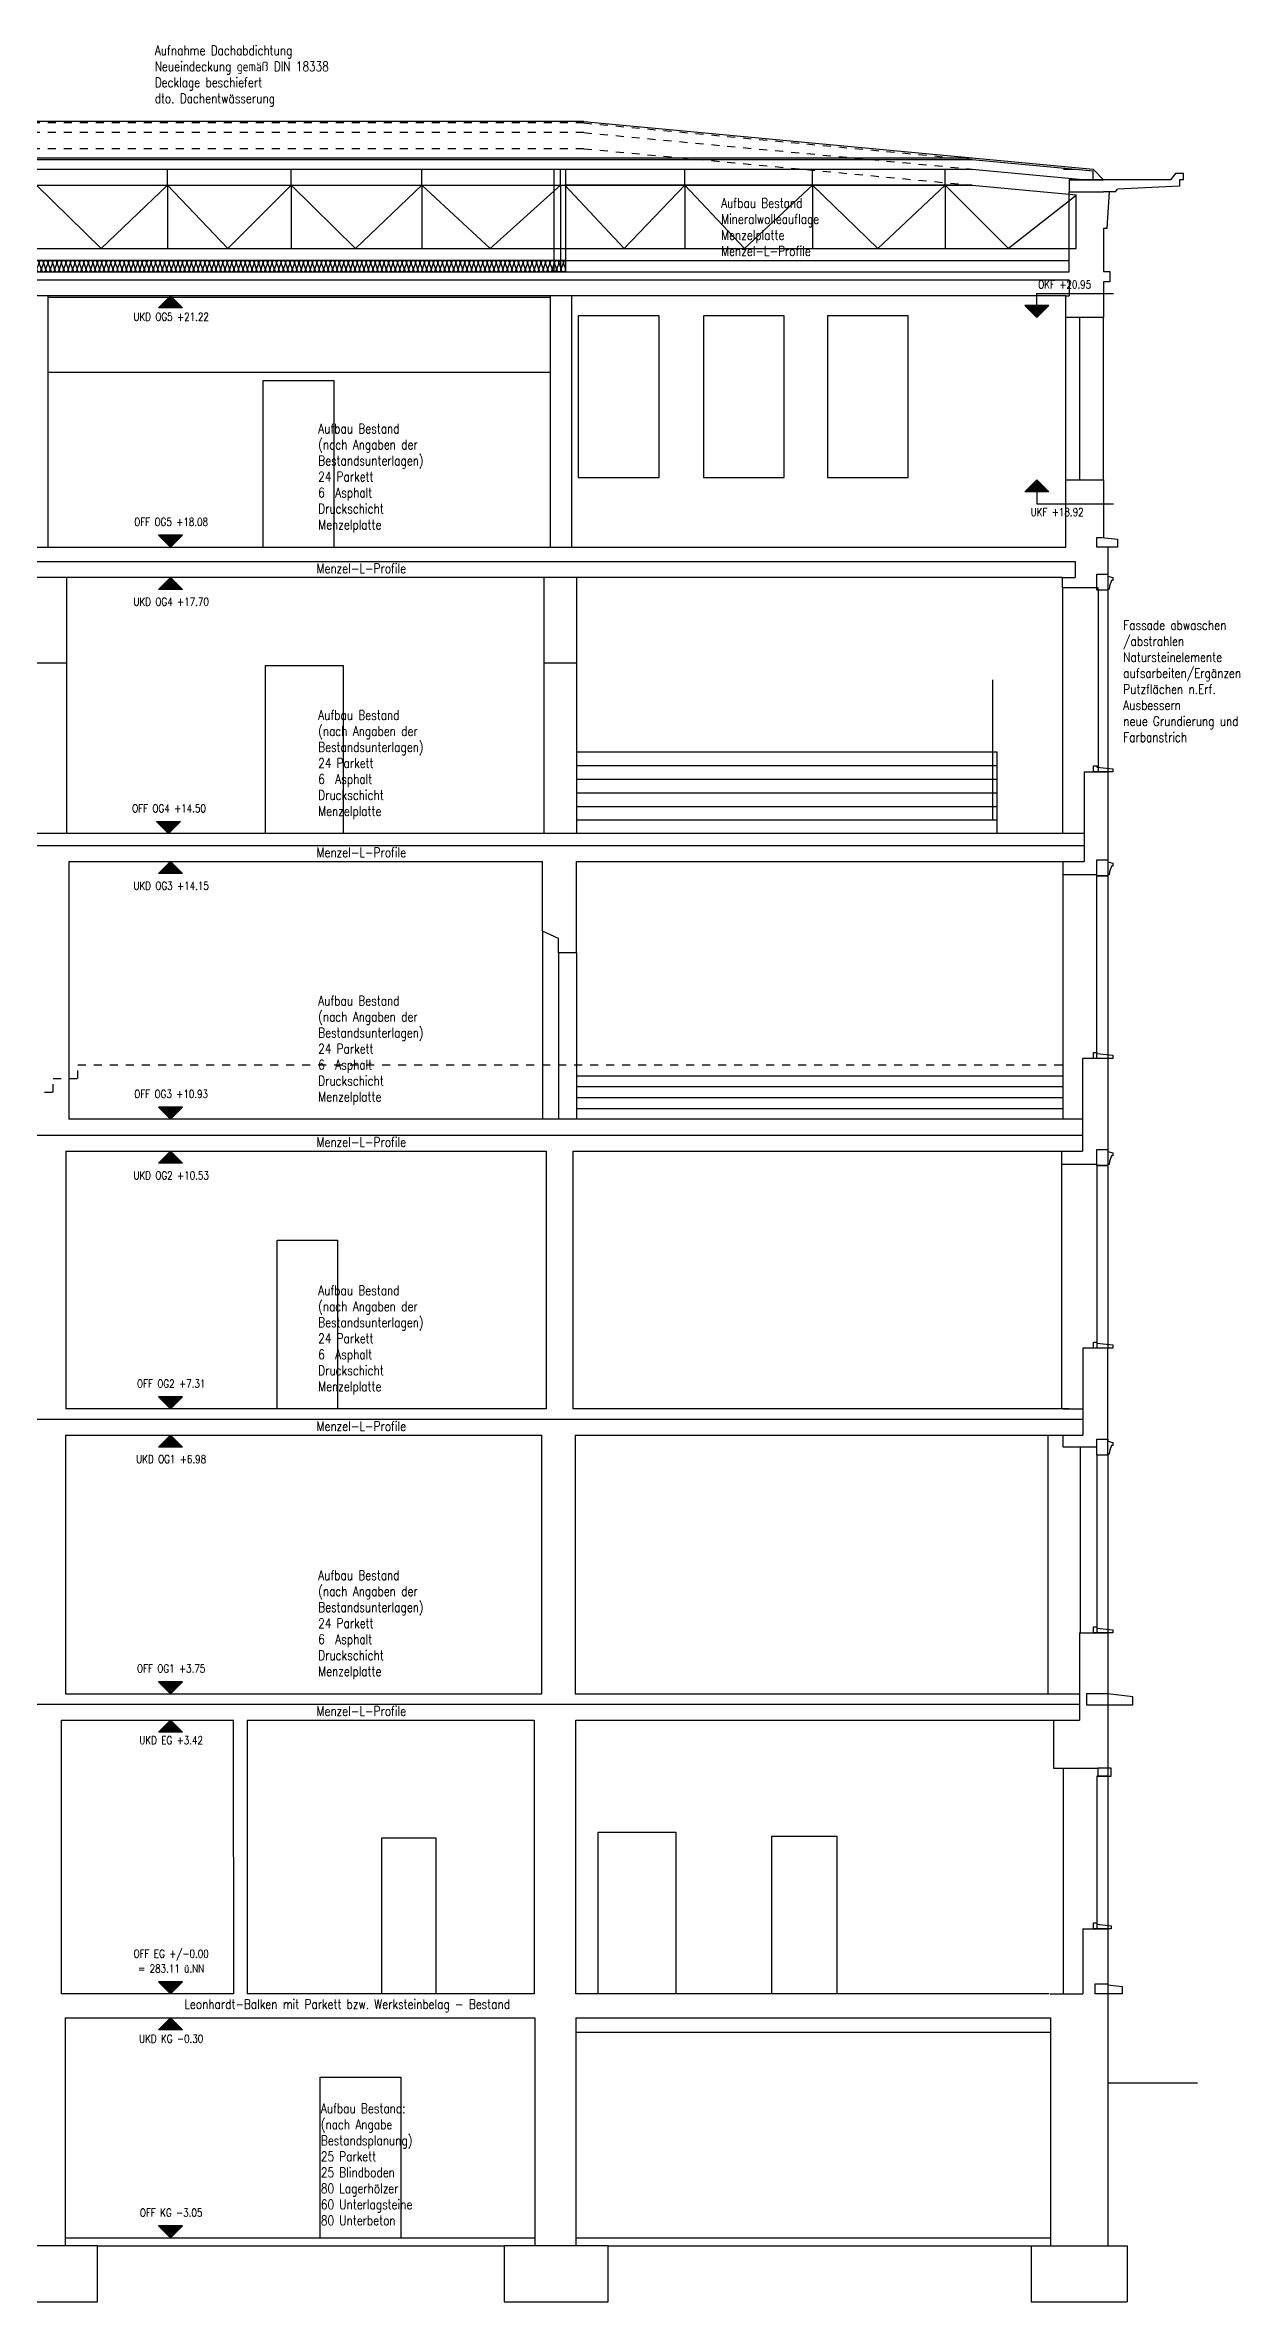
# Model space of a CAD drawing. Header units: metres. Extents: x -3551 to -3365, y -115 to 134.
# Drawn here: x -3455.26 to -3440.33, y 100.43 to 128.63 of the extents above; entities that cross this region are included whole.
import ezdxf
from ezdxf.enums import TextEntityAlignment as Align

# ---------------------------------------------------------------- set-up
doc = ezdxf.new("R2010")
doc.units = ezdxf.units.M
doc.header["$LTSCALE"] = 0.01
doc.linetypes.add('GESTRICHELT2', pattern=[4.5, 3, -1.5])
doc.linetypes.add('STRICHLINIE', pattern=[0.75, 0.5, -0.25])
doc.layers.get('0').update_dxf_attribs({"linetype": 'CONTINUOUS'})
for name, color, linetype in [('A_abriss', 44, 'STRICHLINIE'), ('A_ansicht', 9, 'CONTINUOUS'), ('A_bemaßung', 7, 'CONTINUOUS'), ('A_schraffur', 10, 'CONTINUOUS'), ('A_text', 2, 'CONTINUOUS'), ('A_wände', 6, 'CONTINUOUS'), ('A_WÄNDE_NEU', 6, 'CONTINUOUS')]:
    doc.layers.add(name, color=color, linetype=linetype)
doc.styles.add('SIMPLEX', font='simplex.shx', dxfattribs={"width": 0.8, "height": 0.1})

# ---------------------------------------------------------------- blocks, each defined once
blk = doc.blocks.new('G2_1')
at = {"layer": 'A_bemaßung', "color": 7, "linetype": 'Continuous'}
for points in [[(0, 0), (-0.15, 0.15), (0.15, 0.15), (0, 0)], [(-0.14, 0.14), (-0.14, 0.15)], [(-0.13, 0.13), (-0.13, 0.15)], [(-0.12, 0.12), (-0.12, 0.15)], [(-0.11, 0.11), (-0.11, 0.15)], [(-0.1, 0.1), (-0.1, 0.15)], [(-0.09, 0.09), (-0.09, 0.15)], [(-0.08, 0.08), (-0.08, 0.15)], [(-0.07, 0.07), (-0.07, 0.15)], [(-0.06, 0.06), (-0.06, 0.15)], [(-0.05, 0.05), (-0.05, 0.15)], [(-0.04, 0.04), (-0.04, 0.15)], [(-0.03, 0.03), (-0.03, 0.15)], [(-0.02, 0.02), (-0.02, 0.15)], [(-0.01, 0.01), (-0.01, 0.15)], [(0, 0), (0, 0.15)], [(0.01, 0.01), (0.01, 0.15)], [(0.02, 0.02), (0.02, 0.15)], [(0.03, 0.03), (0.03, 0.15)], [(0.04, 0.04), (0.04, 0.15)], [(0.05, 0.05), (0.05, 0.15)], [(0.06, 0.06), (0.06, 0.15)], [(0.07, 0.07), (0.07, 0.15)], [(0.08, 0.08), (0.08, 0.15)], [(0.09, 0.09), (0.09, 0.15)], [(0.1, 0.1), (0.1, 0.15)], [(0.11, 0.11), (0.11, 0.15)], [(0.12, 0.12), (0.12, 0.15)], [(0.13, 0.13), (0.13, 0.15)], [(0.14, 0.14), (0.14, 0.15)]]:
    blk.add_lwpolyline(points, dxfattribs=at)
blk = doc.blocks.new('*U206')
at = {"color": 0, "linetype": 'Continuous'}
for p, q in [((0.026, -0.032), (0.002, 0.032)), ((0.054, 0.032), (0.03, -0.032))]:
    blk.add_line(p, q, dxfattribs=at)
for centre, start, end in [((0.028, 0.042), 89.7037, 201.0821), ((0.028, 0.042), 338.9179, 90.2963), ((0, -0.042), 269.7037, 21.0821), ((0.056, -0.042), 158.9179, 270.2963)]:
    blk.add_arc(centre, 0.0279, start, end, dxfattribs=at)
blk = doc.blocks.new('*U207')
at = {"color": 0, "linetype": 'Continuous'}
for p, q in [((-3462.827, 125.875), (-3462.813, 125.838)), ((-3462.809, 125.838), (-3462.785, 125.902)), ((-3462.781, 125.902), (-3462.757, 125.838)), ((-3448.809, 125.838), (-3448.785, 125.902)), ((-3448.781, 125.902), (-3448.757, 125.838))]:
    blk.add_line(p, q, dxfattribs=at)
for centre, start, end in [((-3462.895, 125.828), 259.258, 270.2963), ((-3462.895, 125.828), 269.7037, 11.2475), ((-3462.839, 125.828), 166.1085, 270.2963), ((-3462.839, 125.828), 269.7037, 21.0821), ((-3462.783, 125.828), 158.9179, 270.2963), ((-3462.811, 125.912), 338.9179, 10.9081), ((-3462.755, 125.912), 166.6494, 201.0821), ((-3462.783, 125.828), 269.7037, 21.0821), ((-3462.755, 125.912), 89.7037, 103.3506), ((-3448.811, 125.912), 338.9179, 90.2963), ((-3448.783, 125.828), 158.9179, 270.2963), ((-3448.755, 125.912), 89.7037, 201.0821), ((-3448.783, 125.828), 269.7037, 356.6497), ((-3448.783, 125.828), 3.3503, 21.0821)]:
    blk.add_arc(centre, 0.0279, start, end, dxfattribs=at)
at = {"color": 0, "rotation": 180}
for p in [(-3462.699, 125.87), (-3462.643, 125.87), (-3462.587, 125.87), (-3462.531, 125.87), (-3462.475, 125.87), (-3462.419, 125.87), (-3462.363, 125.87), (-3462.307, 125.87), (-3462.251, 125.87), (-3462.195, 125.87), (-3462.139, 125.87), (-3462.083, 125.87), (-3462.027, 125.87), (-3461.971, 125.87), (-3461.915, 125.87), (-3461.859, 125.87), (-3461.803, 125.87), (-3461.747, 125.87), (-3461.691, 125.87), (-3461.635, 125.87), (-3461.579, 125.87), (-3461.523, 125.87), (-3461.467, 125.87), (-3461.411, 125.87), (-3461.355, 125.87), (-3461.299, 125.87), (-3461.243, 125.87), (-3461.187, 125.87), (-3461.131, 125.87), (-3461.075, 125.87), (-3461.019, 125.87), (-3460.963, 125.87), (-3460.907, 125.87), (-3460.851, 125.87), (-3460.795, 125.87), (-3460.739, 125.87), (-3460.683, 125.87), (-3460.627, 125.87), (-3460.571, 125.87), (-3460.515, 125.87), (-3460.459, 125.87), (-3460.403, 125.87), (-3460.347, 125.87), (-3460.291, 125.87), (-3460.235, 125.87), (-3460.179, 125.87), (-3460.123, 125.87), (-3460.067, 125.87), (-3460.011, 125.87), (-3459.955, 125.87), (-3459.899, 125.87), (-3459.843, 125.87), (-3459.787, 125.87), (-3459.731, 125.87), (-3459.675, 125.87), (-3459.619, 125.87), (-3459.563, 125.87), (-3459.507, 125.87), (-3459.451, 125.87), (-3459.395, 125.87), (-3459.339, 125.87), (-3459.283, 125.87), (-3459.227, 125.87), (-3459.171, 125.87), (-3459.115, 125.87), (-3459.059, 125.87), (-3459.003, 125.87), (-3458.947, 125.87), (-3458.891, 125.87), (-3458.835, 125.87), (-3458.779, 125.87), (-3458.723, 125.87), (-3458.667, 125.87), (-3458.611, 125.87), (-3458.555, 125.87), (-3458.499, 125.87), (-3458.443, 125.87), (-3458.387, 125.87), (-3458.331, 125.87), (-3458.275, 125.87), (-3458.219, 125.87), (-3458.163, 125.87), (-3458.107, 125.87), (-3458.051, 125.87), (-3457.995, 125.87), (-3457.939, 125.87), (-3457.883, 125.87), (-3457.827, 125.87), (-3457.771, 125.87), (-3457.715, 125.87), (-3457.659, 125.87), (-3457.603, 125.87), (-3457.547, 125.87), (-3457.491, 125.87), (-3457.435, 125.87), (-3457.379, 125.87), (-3457.323, 125.87), (-3457.267, 125.87), (-3457.211, 125.87), (-3457.155, 125.87), (-3457.099, 125.87), (-3457.043, 125.87), (-3456.987, 125.87), (-3456.931, 125.87), (-3456.875, 125.87), (-3456.819, 125.87), (-3456.763, 125.87), (-3456.707, 125.87), (-3456.651, 125.87), (-3456.595, 125.87), (-3456.539, 125.87), (-3456.483, 125.87), (-3456.427, 125.87), (-3456.371, 125.87), (-3456.315, 125.87), (-3456.259, 125.87), (-3456.203, 125.87), (-3456.147, 125.87), (-3456.091, 125.87), (-3456.035, 125.87), (-3455.979, 125.87), (-3455.923, 125.87), (-3455.867, 125.87), (-3455.811, 125.87), (-3455.755, 125.87), (-3455.699, 125.87), (-3455.643, 125.87), (-3455.587, 125.87), (-3455.531, 125.87), (-3455.475, 125.87), (-3455.419, 125.87), (-3455.363, 125.87), (-3455.307, 125.87), (-3455.251, 125.87), (-3455.195, 125.87), (-3455.139, 125.87), (-3455.083, 125.87), (-3455.027, 125.87), (-3454.971, 125.87), (-3454.915, 125.87), (-3454.859, 125.87), (-3454.803, 125.87), (-3454.747, 125.87), (-3454.691, 125.87), (-3454.635, 125.87), (-3454.579, 125.87), (-3454.523, 125.87), (-3454.467, 125.87), (-3454.411, 125.87), (-3454.355, 125.87), (-3454.299, 125.87), (-3454.243, 125.87), (-3454.187, 125.87), (-3454.131, 125.87), (-3454.075, 125.87), (-3454.019, 125.87), (-3453.963, 125.87), (-3453.907, 125.87), (-3453.851, 125.87), (-3453.795, 125.87), (-3453.739, 125.87), (-3453.683, 125.87), (-3453.627, 125.87), (-3453.571, 125.87), (-3453.515, 125.87), (-3453.459, 125.87), (-3453.403, 125.87), (-3453.347, 125.87), (-3453.291, 125.87), (-3453.235, 125.87), (-3453.179, 125.87), (-3453.123, 125.87), (-3453.067, 125.87), (-3453.011, 125.87), (-3452.955, 125.87), (-3452.899, 125.87), (-3452.843, 125.87), (-3452.787, 125.87), (-3452.731, 125.87), (-3452.675, 125.87), (-3452.619, 125.87), (-3452.563, 125.87), (-3452.507, 125.87), (-3452.451, 125.87), (-3452.395, 125.87), (-3452.339, 125.87), (-3452.283, 125.87), (-3452.227, 125.87), (-3452.171, 125.87), (-3452.115, 125.87), (-3452.059, 125.87), (-3452.003, 125.87), (-3451.947, 125.87), (-3451.891, 125.87), (-3451.835, 125.87), (-3451.779, 125.87), (-3451.723, 125.87), (-3451.667, 125.87), (-3451.611, 125.87), (-3451.555, 125.87), (-3451.499, 125.87), (-3451.443, 125.87), (-3451.387, 125.87), (-3451.331, 125.87), (-3451.275, 125.87), (-3451.219, 125.87), (-3451.163, 125.87), (-3451.107, 125.87), (-3451.051, 125.87), (-3450.995, 125.87), (-3450.939, 125.87), (-3450.883, 125.87), (-3450.827, 125.87), (-3450.771, 125.87), (-3450.715, 125.87), (-3450.659, 125.87), (-3450.603, 125.87), (-3450.547, 125.87), (-3450.491, 125.87), (-3450.435, 125.87), (-3450.379, 125.87), (-3450.323, 125.87), (-3450.267, 125.87), (-3450.211, 125.87), (-3450.155, 125.87), (-3450.099, 125.87), (-3450.043, 125.87), (-3449.987, 125.87), (-3449.931, 125.87), (-3449.875, 125.87), (-3449.819, 125.87), (-3449.763, 125.87), (-3449.707, 125.87), (-3449.651, 125.87), (-3449.595, 125.87), (-3449.539, 125.87), (-3449.483, 125.87), (-3449.427, 125.87), (-3449.371, 125.87), (-3449.315, 125.87), (-3449.259, 125.87), (-3449.203, 125.87), (-3449.147, 125.87), (-3449.091, 125.87), (-3449.035, 125.87), (-3448.979, 125.87), (-3448.923, 125.87), (-3448.867, 125.87), (-3448.811, 125.87)]:
    blk.add_blockref('*U206', p, dxfattribs=at)

msp = doc.modelspace()

# ---------------------------------------------------------------- linework, layer by layer
at = {"layer": 'A_abriss', "linetype": 'Continuous'}
for p, q in [((-3454.9864, 118.78033), (-3454.98641, 120.91533)), ((-3449.02642, 120.91536), (-3449.02641, 118.78036)), ((-3448.6159, 118.78036), (-3448.61591, 120.91536))]:
    msp.add_line(p, q, dxfattribs=at)
at = {"layer": 'A_ansicht', "linetype": 'Continuous'}
for p, q in [((-3448.52614, 127.68089), (-3461.335, 127.68089)), ((-3448.52614, 127.68089), (-3442.16259, 127.08259)), ((-3461.73753, 127.22486), (-3443.67667, 127.22486)), ((-3442.46447, 126.95036), (-3442.03447, 126.95036)), ((-3442.16259, 127.08259), (-3442.03447, 126.95036))]:
    msp.add_line(p, q, dxfattribs=at)
at = {"layer": 'A_ansicht'}
for p, q in [((-3448.9434, 125.48038), (-3455.22335, 125.48035)), ((-3448.94339, 124.54038), (-3455.22334, 124.54035)), ((-3443.41586, 118.95036), (-3443.41586, 120.70036)), ((-3448.6159, 119.80036), (-3443.36586, 119.80036)), ((-3448.6159, 119.63036), (-3443.36586, 119.63036)), ((-3443.36586, 119.80036), (-3443.36586, 118.78036)), ((-3448.6159, 119.46036), (-3443.36586, 119.46036)), ((-3448.6159, 119.29036), (-3443.36586, 119.29036)), ((-3448.6159, 119.12036), (-3443.36586, 119.12036)), ((-3448.6159, 118.95036), (-3443.36586, 118.95036)), ((-3449.0455, 117.56136), (-3449.0455, 115.21036)), ((-3448.84549, 117.29036), (-3448.84549, 115.21036)), ((-3448.62053, 117.29036), (-3448.62053, 115.21036)), ((-3448.62053, 115.75436), (-3442.54091, 115.75436)), ((-3448.62053, 115.61836), (-3442.54091, 115.61836)), ((-3448.62053, 115.48236), (-3442.54091, 115.48236)), ((-3448.62053, 115.34636), (-3442.54091, 115.34636)), ((-3448.62619, 103.80036), (-3442.69656, 103.80036))]:
    msp.add_line(p, q, dxfattribs=at)
at = {"layer": 'A_ansicht', "color": 9, "linetype": 'Continuous'}
for p, q in [((-3442.50455, 123.20036), (-3442.50455, 125.23036)), ((-3442.32955, 123.20036), (-3442.32955, 125.23036)), ((-3442.03447, 123.20036), (-3442.03447, 125.23036)), ((-3442.54593, 121.85036), (-3442.54593, 118.78036)), ((-3442.09971, 121.82036), (-3442.09971, 119.55036)), ((-3441.97972, 121.82036), (-3441.97972, 119.55036)), ((-3442.54091, 118.27036), (-3442.54091, 115.21036)), ((-3442.11973, 118.25036), (-3442.11973, 115.97036)), ((-3441.97972, 118.25036), (-3441.97972, 115.97036)), ((-3442.55964, 114.65036), (-3442.55964, 111.59036)), ((-3442.11546, 114.63036), (-3442.11546, 112.35036)), ((-3441.97972, 114.63036), (-3441.97972, 112.35036)), ((-3442.73167, 111.26036), (-3442.73167, 108.03036)), ((-3442.3247, 111.11036), (-3442.3247, 108.79036)), ((-3442.11546, 111.01036), (-3442.11546, 108.79036)), ((-3441.97972, 111.01036), (-3441.97972, 108.79036)), ((-3442.53911, 107.10036), (-3442.53911, 104.28036)), ((-3442.11546, 107.00036), (-3442.11546, 105.09036)), ((-3441.97972, 107.00036), (-3441.97972, 105.09036))]:
    msp.add_line(p, q, dxfattribs=at)
at = {"layer": 'A_ansicht'}
for points in [[(-3448.59833, 123.23036), (-3447.58836, 123.23036), (-3447.58836, 125.25036), (-3448.59833, 125.25036)], [(-3447.03335, 123.23036), (-3446.02337, 123.23036), (-3446.02337, 125.25036), (-3447.03335, 125.25036)], [(-3445.48337, 123.23036), (-3444.47338, 123.23036), (-3444.47338, 125.25036), (-3445.48337, 125.25036)]]:
    msp.add_lwpolyline(points, close=True, dxfattribs=at)
for points in [[(-3452.53333, 122.36036), (-3452.53333, 124.44036), (-3451.65336, 124.44036), (-3451.65334, 122.36036)], [(-3452.50587, 118.78036), (-3452.50587, 120.88036), (-3451.53588, 120.88036), (-3451.53588, 118.78036)], [(-3452.36148, 111.59036), (-3452.36148, 113.70036), (-3451.60655, 113.70036), (-3451.60654, 111.59036)], [(-3451.05089, 104.28036), (-3451.05089, 106.23036), (-3450.37591, 106.23036), (-3450.3759, 104.28036)], [(-3448.3484, 104.28036), (-3448.3484, 106.30036), (-3447.37841, 106.30036), (-3447.3784, 104.28036)], [(-3446.1784, 104.28036), (-3446.1784, 106.25036), (-3445.3684, 106.25036), (-3445.36839, 104.28036)], [(-3451.82341, 101.23036), (-3451.82341, 103.24036), (-3450.81349, 103.24036), (-3450.81348, 101.23036)]]:
    msp.add_lwpolyline(points, dxfattribs=at)
at = {"layer": 'A_bemaßung', "color": 7, "linetype": 'Continuous'}
for points in [[(-3442.86551, 125.23036), (-3442.71551, 125.38036), (-3443.01551, 125.38036), (-3442.86551, 125.23036), (-3442.86551, 125.53036), (-3441.90838, 125.53036)], [(-3443.00551, 125.37036), (-3443.00551, 125.38036)], [(-3442.99551, 125.36036), (-3442.99551, 125.38036)], [(-3442.98551, 125.35036), (-3442.98551, 125.38036)], [(-3442.97551, 125.34036), (-3442.97551, 125.38036)], [(-3442.96551, 125.33036), (-3442.96551, 125.38036)], [(-3442.95551, 125.32036), (-3442.95551, 125.38036)], [(-3442.94551, 125.31036), (-3442.94551, 125.38036)], [(-3442.93551, 125.30036), (-3442.93551, 125.38036)], [(-3442.92551, 125.29036), (-3442.92551, 125.38036)], [(-3442.91551, 125.28036), (-3442.91551, 125.38036)], [(-3442.90551, 125.27036), (-3442.90551, 125.38036)], [(-3442.89551, 125.26036), (-3442.89551, 125.38036)], [(-3442.88551, 125.25036), (-3442.88551, 125.38036)], [(-3442.87551, 125.24036), (-3442.87551, 125.38036)], [(-3442.86551, 125.23036), (-3442.86551, 125.38036)], [(-3442.85551, 125.24036), (-3442.85551, 125.38036)], [(-3442.84551, 125.25036), (-3442.84551, 125.38036)], [(-3442.83551, 125.26036), (-3442.83551, 125.38036)], [(-3442.82551, 125.27036), (-3442.82551, 125.38036)], [(-3442.81551, 125.28036), (-3442.81551, 125.38036)], [(-3442.80551, 125.29036), (-3442.80551, 125.38036)], [(-3442.79551, 125.30036), (-3442.79551, 125.38036)], [(-3442.78551, 125.31036), (-3442.78551, 125.38036)], [(-3442.77551, 125.32036), (-3442.77551, 125.38036)], [(-3442.76551, 125.33036), (-3442.76551, 125.38036)], [(-3442.75551, 125.34036), (-3442.75551, 125.38036)], [(-3442.74551, 125.35036), (-3442.74551, 125.38036)], [(-3442.73551, 125.36036), (-3442.73551, 125.38036)], [(-3442.72551, 125.37036), (-3442.72551, 125.38036)], [(-3442.86551, 123.20036), (-3442.71551, 123.05036), (-3443.01551, 123.05036), (-3442.86551, 123.20036), (-3442.86551, 122.90036), (-3441.90838, 122.90036)], [(-3443.00551, 123.06036), (-3443.00551, 123.05036)], [(-3442.99551, 123.07036), (-3442.99551, 123.05036)], [(-3442.98551, 123.08036), (-3442.98551, 123.05036)], [(-3442.97551, 123.09036), (-3442.97551, 123.05036)], [(-3442.96551, 123.10036), (-3442.96551, 123.05036)], [(-3442.95551, 123.11036), (-3442.95551, 123.05036)], [(-3442.94551, 123.12036), (-3442.94551, 123.05036)], [(-3442.93551, 123.13036), (-3442.93551, 123.05036)], [(-3442.92551, 123.14036), (-3442.92551, 123.05036)], [(-3442.91551, 123.15036), (-3442.91551, 123.05036)], [(-3442.90551, 123.16036), (-3442.90551, 123.05036)], [(-3442.89551, 123.17036), (-3442.89551, 123.05036)], [(-3442.88551, 123.18036), (-3442.88551, 123.05036)], [(-3442.87551, 123.19036), (-3442.87551, 123.05036)], [(-3442.86551, 123.20036), (-3442.86551, 123.05036)], [(-3442.85551, 123.19036), (-3442.85551, 123.05036)], [(-3442.84551, 123.18036), (-3442.84551, 123.05036)], [(-3442.83551, 123.17036), (-3442.83551, 123.05036)], [(-3442.82551, 123.16036), (-3442.82551, 123.05036)], [(-3442.81551, 123.15036), (-3442.81551, 123.05036)], [(-3442.80551, 123.14036), (-3442.80551, 123.05036)], [(-3442.79551, 123.13036), (-3442.79551, 123.05036)], [(-3442.78551, 123.12036), (-3442.78551, 123.05036)], [(-3442.77551, 123.11036), (-3442.77551, 123.05036)], [(-3442.76551, 123.10036), (-3442.76551, 123.05036)], [(-3442.75551, 123.09036), (-3442.75551, 123.05036)], [(-3442.74551, 123.08036), (-3442.74551, 123.05036)], [(-3442.73551, 123.07036), (-3442.73551, 123.05036)], [(-3442.72551, 123.06036), (-3442.72551, 123.05036)]]:
    msp.add_lwpolyline(points, dxfattribs=at)
at = {"layer": 'A_wände', "color": 2, "linetype": 'GESTRICHELT2'}
for p, q in [((-3448.52708, 127.66089), (-3461.988, 127.66089)), ((-3448.52708, 127.54036), (-3461.988, 127.54036)), ((-3448.52708, 127.66089), (-3443.67667, 127.20486)), ((-3448.52708, 127.54036), (-3443.67667, 127.08433))]:
    msp.add_line(p, q, dxfattribs=at)
at = {"layer": 'A_wände', "color": 1, "linetype": 'STRICHLINIE'}
for q in [(-3469.58771, 127.33948), (-3443.67667, 126.88345)]:
    msp.add_line((-3448.52708, 127.33948), q, dxfattribs=at)
at = {"layer": 'A_wände', "linetype": 'Continuous'}
for p, q in [((-3463.01594, 127.20486), (-3443.67667, 127.20486)), ((-3463.01594, 127.08433), (-3443.67667, 127.08433)), ((-3441.1981, 126.95036), (-3442.46447, 126.95036)), ((-3442.46447, 126.95036), (-3442.46447, 126.80036)), ((-3442.16447, 126.95036), (-3442.16447, 127.06268)), ((-3441.13447, 127.03036), (-3441.1981, 126.95036)), ((-3441.03447, 127.03036), (-3441.13447, 127.03036)), ((-3441.03447, 126.95036), (-3441.08447, 126.95036)), ((-3441.08447, 126.95036), (-3441.08447, 126.87036)), ((-3441.03447, 126.95036), (-3441.03447, 127.03036)), ((-3442.46447, 125.80036), (-3442.46447, 126.80036)), ((-3442.46447, 126.80036), (-3442.03447, 126.80036)), ((-3441.88447, 126.80036), (-3442.03447, 126.80036)), ((-3441.98949, 126.34636), (-3441.95949, 126.80036)), ((-3441.88447, 126.80036), (-3441.85947, 126.83536)), ((-3441.08447, 126.87036), (-3441.85947, 126.83536)), ((-3442.03449, 126.34636), (-3441.98949, 126.34636)), ((-3442.03447, 126.34636), (-3442.03447, 125.80536)), ((-3463.14094, 125.80036), (-3442.46447, 125.80036)), ((-3442.03449, 125.80536), (-3441.95449, 125.80536)), ((-3441.95449, 125.80536), (-3441.95449, 125.67536)), ((-3441.95449, 125.67536), (-3442.03449, 125.67536)), ((-3442.03447, 125.67536), (-3442.03447, 125.23036)), ((-3442.50455, 125.50036), (-3462.70327, 125.50036)), ((-3442.50455, 125.23036), (-3442.50455, 125.50036)), ((-3442.03447, 125.23036), (-3442.50455, 125.23036)), ((-3442.50455, 122.36036), (-3442.50455, 123.20036)), ((-3442.50455, 123.20036), (-3442.03447, 123.20036)), ((-3442.03447, 123.20036), (-3442.03447, 122.4776)), ((-3462.70327, 122.36036), (-3442.50455, 122.36036)), ((-3441.97972, 122.36036), (-3441.97972, 121.82036)), ((-3442.2747, 119.55036), (-3442.2747, 118.78036)), ((-3442.2747, 119.55036), (-3441.97972, 119.55036)), ((-3441.97972, 119.55036), (-3441.97972, 118.25036)), ((-3442.2747, 118.78036), (-3462.7414, 118.78036)), ((-3454.96513, 118.43036), (-3449.0455, 118.43036)), ((-3448.62053, 118.43036), (-3442.54091, 118.43036)), ((-3442.54091, 118.43036), (-3442.54091, 118.27036)), ((-3442.54091, 118.27036), (-3442.11973, 118.27036)), ((-3442.11973, 118.27036), (-3442.11973, 118.25036)), ((-3442.11973, 118.25036), (-3441.97972, 118.25036)), ((-3441.97972, 115.97036), (-3442.29471, 115.97036)), ((-3442.29471, 115.97036), (-3442.29471, 115.21036)), ((-3441.97972, 115.97036), (-3441.97972, 114.63036)), ((-3442.29471, 115.21036), (-3454.96513, 115.21036)), ((-3442.29471, 115.21036), (-3442.54668, 115.21036)), ((-3454.99883, 114.81036), (-3448.99885, 114.81036)), ((-3448.65926, 114.81036), (-3442.55964, 114.81036)), ((-3442.55964, 114.81036), (-3442.55964, 114.65036)), ((-3442.55964, 114.65036), (-3442.11546, 114.65036)), ((-3442.11546, 114.65036), (-3442.11546, 114.63036)), ((-3442.11546, 114.63036), (-3441.97972, 114.63036)), ((-3441.97972, 112.35036), (-3442.29044, 112.35036)), ((-3442.29044, 112.35036), (-3442.29044, 111.59036)), ((-3441.97972, 111.01036), (-3441.97972, 112.35036)), ((-3448.99885, 111.59036), (-3454.99881, 111.59036)), ((-3442.46503, 111.59036), (-3448.65924, 111.59036)), ((-3455.00471, 111.26036), (-3449.05307, 111.26036)), ((-3448.63501, 111.26036), (-3442.53911, 111.26036)), ((-3442.53911, 111.11036), (-3442.53911, 111.26036)), ((-3442.11546, 111.11036), (-3442.53911, 111.11036)), ((-3442.11546, 111.01036), (-3442.11546, 111.11036)), ((-3441.97972, 111.01036), (-3442.11546, 111.01036)), ((-3455.00469, 108.03036), (-3449.05306, 108.03036)), ((-3448.635, 108.03036), (-3442.33531, 108.03036)), ((-3455.05843, 107.70036), (-3455.05841, 104.28036)), ((-3455.05843, 107.70036), (-3452.90342, 107.70036)), ((-3452.9034, 104.28036), (-3452.90342, 107.70036)), ((-3452.73341, 107.70036), (-3452.7334, 104.28036)), ((-3452.73341, 107.70036), (-3449.14842, 107.70036)), ((-3448.62842, 107.70036), (-3442.66035, 107.70036)), ((-3442.66035, 107.70036), (-3442.66035, 107.10036)), ((-3442.66035, 107.10036), (-3442.10485, 107.10036)), ((-3441.97972, 107.00036), (-3442.11546, 107.00036)), ((-3442.10485, 107.10036), (-3442.10485, 107.00036)), ((-3452.9034, 104.28036), (-3455.05841, 104.28036)), ((-3449.1484, 104.28036), (-3452.7334, 104.28036)), ((-3442.71667, 104.28036), (-3448.6284, 104.28036)), ((-3455.01076, 103.98036), (-3449.14112, 103.98036)), ((-3448.62619, 103.98036), (-3442.69656, 103.98036)), ((-3442.69656, 103.98036), (-3442.69656, 101.13036)), ((-3455.01076, 101.23036), (-3449.1411, 101.23036)), ((-3448.62619, 101.23036), (-3442.69656, 101.23036))]:
    msp.add_line(p, q, dxfattribs=at)
at = {"layer": 'A_wände'}
for p, q in [((-3443.67667, 127.20486), (-3442.16447, 127.06268)), ((-3443.67667, 127.08433), (-3442.25174, 126.95036)), ((-3455.22333, 122.36036), (-3455.22333, 125.50036)), ((-3448.94339, 122.36036), (-3448.94339, 125.50036)), ((-3448.68341, 125.50036), (-3448.68339, 122.36036)), ((-3454.98641, 120.91533), (-3454.98641, 121.98033)), ((-3449.02643, 121.98036), (-3449.02642, 120.91536)), ((-3448.61591, 120.91536), (-3448.61592, 121.98036)), ((-3455.39691, 120.91533), (-3454.9864, 120.91533)), ((-3449.02641, 120.91536), (-3448.6159, 120.91536)), ((-3454.96513, 118.43036), (-3454.96513, 115.21036)), ((-3449.0455, 117.56136), (-3449.0455, 118.43036)), ((-3448.62053, 117.29036), (-3448.62053, 118.43036)), ((-3448.84549, 117.47036), (-3449.0455, 117.56136)), ((-3448.84549, 117.29036), (-3448.84549, 117.47036)), ((-3448.62053, 117.29036), (-3448.84549, 117.29036)), ((-3454.99883, 114.81036), (-3454.99881, 111.59036)), ((-3448.99885, 114.81036), (-3448.99885, 111.59036)), ((-3448.65924, 111.59036), (-3448.65926, 114.81036)), ((-3442.54329, 111.59036), (-3442.29044, 111.59036)), ((-3455.00471, 111.26036), (-3455.00469, 108.03036)), ((-3449.05306, 108.03036), (-3449.05307, 111.26036)), ((-3448.63501, 111.26036), (-3448.635, 108.03036)), ((-3442.33531, 108.79036), (-3441.97972, 108.79036)), ((-3442.33531, 108.79036), (-3442.33531, 108.03036)), ((-3441.97972, 108.79036), (-3441.97972, 107.00036)), ((-3449.14842, 107.70036), (-3449.14842, 104.28036)), ((-3448.6284, 104.28036), (-3448.6284, 107.70036)), ((-3442.29044, 105.09036), (-3441.97972, 105.09036)), ((-3442.29044, 105.09036), (-3442.29044, 104.28036)), ((-3441.97972, 105.09036), (-3441.97972, 101.13036, 0)), ((-3442.70587, 104.28036), (-3442.29044, 104.28036)), ((-3455.01076, 103.98036), (-3455.01076, 101.13036)), ((-3449.14112, 103.98039), (-3449.1411, 101.13039)), ((-3448.62619, 103.98036), (-3448.62619, 101.13039)), ((-3441.97972, 103.16799, 0), (-3440.85873, 103.16799, 0))]:
    msp.add_line(p, q, dxfattribs=at)
at = {"layer": 'A_wände', "color": 3}
for p, q in [((-3453.73227, 126.88345), (-3453.73227, 127.08433)), ((-3452.18391, 126.88345), (-3452.18391, 127.08433)), ((-3450.55092, 126.88345), (-3450.55092, 127.08433)), ((-3448.82121, 126.88345), (-3448.82121, 127.08433)), ((-3447.26635, 126.88338), (-3447.26635, 127.08426)), ((-3445.67118, 126.88338), (-3445.67118, 127.08426)), ((-3444.01257, 126.88338), (-3444.01257, 127.08426)), ((-3462.90094, 126.88345), (-3443.67667, 126.88345)), ((-3454.56042, 126.09036), (-3455.36526, 126.88345)), ((-3453.73227, 126.88345), (-3454.56042, 126.09036)), ((-3452.97579, 126.09036), (-3453.73227, 126.88345)), ((-3452.18391, 126.88345), (-3452.97579, 126.09036)), ((-3451.37907, 126.09036), (-3452.18391, 126.88345)), ((-3450.55092, 126.88345), (-3451.37907, 126.09036)), ((-3449.69772, 126.09036), (-3450.55092, 126.88345)), ((-3448.82121, 126.88345), (-3449.69772, 126.09036)), ((-3448.82121, 126.88345), (-3448.82121, 126.09036)), ((-3443.73109, 126.88345), (-3448.76635, 126.88345)), ((-3448.02196, 126.09029), (-3448.76635, 126.88338)), ((-3443.67591, 126.88338), (-3448.76635, 126.88338)), ((-3447.26635, 126.88338), (-3448.02196, 126.09029)), ((-3446.52196, 126.09029), (-3447.26635, 126.88338)), ((-3445.67118, 126.88338), (-3446.52196, 126.09029)), ((-3444.85542, 126.09029), (-3445.67118, 126.88338)), ((-3444.01257, 126.88338), (-3444.85542, 126.09029)), ((-3443.2206, 126.09029), (-3444.01257, 126.88338)), ((-3443.67591, 126.88338), (-3442.37453, 126.76102)), ((-3442.37453, 126.7559), (-3443.2206, 126.09029)), ((-3442.37453, 126.09029), (-3442.37453, 126.76102)), ((-3455.43838, 126.09036), (-3448.75509, 126.09036)), ((-3448.82121, 126.09036), (-3448.82121, 125.80036)), ((-3448.75509, 126.09036), (-3442.46447, 126.09036)), ((-3448.69322, 126.09029), (-3442.37453, 126.09029)), ((-3454.60699, 101.13036), (-3449.52243, 101.13036)), ((-3448.22243, 101.13039), (-3442.93988, 101.13039, 0))]:
    msp.add_line(p, q, dxfattribs=at)
at = {"layer": 'A_wände', "color": 1}
for p, q in [((-3453.73227, 126.88345), (-3453.73227, 126.09036)), ((-3452.18391, 126.88345), (-3452.18391, 126.09036)), ((-3450.55092, 126.88345), (-3450.55092, 126.09036)), ((-3447.26635, 126.88338), (-3447.26635, 126.09029)), ((-3445.67118, 126.88338), (-3445.67118, 126.09029)), ((-3444.01257, 126.88338), (-3444.01257, 126.09029)), ((-3443.67667, 126.88345), (-3443.67591, 126.88338)), ((-3448.75509, 125.94036), (-3442.46447, 125.94036)), ((-3475.70475, 125.70036), (-3442.46447, 125.70036)), ((-3442.46447, 125.70036), (-3442.46447, 125.50036)), ((-3442.50455, 125.50036), (-3442.46447, 125.50036)), ((-3463.14092, 122.18036), (-3442.38969, 122.18036)), ((-3442.38969, 122.18036), (-3442.38969, 121.98036)), ((-3442.5459, 121.98036), (-3442.38969, 121.98036)), ((-3442.2747, 118.78036), (-3442.2747, 118.43036)), ((-3463.09964, 118.63036), (-3442.2747, 118.63036)), ((-3442.54091, 118.43036), (-3442.2747, 118.43036)), ((-3442.29471, 115.21036), (-3442.29471, 114.81036)), ((-3463.09963, 115.01036), (-3442.29471, 115.01036)), ((-3442.55964, 114.81036), (-3442.29471, 114.81036)), ((-3463.13881, 111.46036), (-3442.29044, 111.46036)), ((-3442.29044, 111.59036), (-3442.29044, 111.26036)), ((-3442.53911, 111.26036), (-3442.29044, 111.26036)), ((-3442.33531, 108.03036), (-3442.33531, 107.70036)), ((-3463.15311, 107.90036), (-3442.33531, 107.90036)), ((-3442.66035, 107.70036), (-3442.33531, 107.70036))]:
    msp.add_line(p, q, dxfattribs=at)
at = {"layer": 'A_wände', "linetype": 'GESTRICHELT2'}
for p, q in [((-3455.15891, 115.55036), (-3455.15891, 115.72036)), ((-3455.15891, 115.72036), (-3454.84891, 115.72036)), ((-3454.84891, 115.72036), (-3454.84891, 115.89036)), ((-3454.84891, 115.89036), (-3442.54091, 115.89036)), ((-3455.46891, 115.55036), (-3455.15891, 115.55036))]:
    msp.add_line(p, q, dxfattribs=at)
at = {"layer": 'A_wände', "color": 3, "linetype": 'Continuous'}
for p, q in [((-3442.93988, 101.13036, 0), (-3441.73988, 101.13036, 0)), ((-3442.93988, 101.13036, 0), (-3442.93988, 100.43036, 0)), ((-3441.73988, 101.13036, 0), (-3441.73988, 100.43036, 0)), ((-3442.93988, 100.43036, 0), (-3441.73988, 100.43036, 0))]:
    msp.add_line(p, q, dxfattribs=at)
at = {"layer": 'A_wände', "color": 1}
msp.add_lwpolyline([(-3448.75509, 125.80036), (-3448.89845, 125.80036), (-3448.89845, 127.08433), (-3448.75509, 127.08433)], close=True, dxfattribs=at)
at = {"layer": 'A_wände', "color": 2}
for points in [[(-3441.85735, 122.36036), (-3442.11546, 122.36036), (-3442.11546, 122.47966), (-3442.0533, 122.47966), (-3442.0533, 122.47966), (-3441.85735, 122.4582), (-3441.85735, 122.36036)], [(-3441.91907, 121.98086), (-3441.91907, 121.94403), (-3441.93245, 121.94403), (-3441.95993, 121.87056), (-3441.96462, 121.83633), (-3441.97972, 121.83633), (-3441.97972, 121.82036), (-3442.11546, 121.82036), (-3442.11546, 122.02036), (-3441.97972, 122.02036), (-3441.97972, 121.99722), (-3441.91907, 121.98086)], [(-3441.91952, 119.55036), (-3442.16097, 119.55036), (-3442.16097, 119.62536), (-3442.11546, 119.62536), (-3442.11546, 119.61035), (-3441.91952, 119.58889), (-3441.91952, 119.55036)], [(-3441.91911, 118.41086), (-3441.91911, 118.37403), (-3441.93249, 118.37403), (-3441.95997, 118.30056), (-3441.96466, 118.26633), (-3441.97976, 118.26633), (-3441.97976, 118.25036), (-3442.1155, 118.25036), (-3442.1155, 118.45036), (-3441.97976, 118.45036), (-3441.97976, 118.42722), (-3441.91911, 118.41086)], [(-3441.91952, 115.97036), (-3442.16098, 115.97036), (-3442.16098, 116.04536), (-3442.11547, 116.04536), (-3442.11547, 116.03035), (-3441.91952, 116.00889), (-3441.91952, 115.97036)], [(-3441.91911, 114.79086), (-3441.91911, 114.75403), (-3441.93249, 114.75403), (-3441.95997, 114.68056), (-3441.96466, 114.64633), (-3441.97976, 114.64633), (-3441.97976, 114.63036), (-3442.1155, 114.63036), (-3442.1155, 114.83036), (-3441.97976, 114.83036), (-3441.97976, 114.80722), (-3441.91911, 114.79086)], [(-3441.91956, 112.35036), (-3442.16101, 112.35036), (-3442.16101, 112.42536), (-3442.1155, 112.42536), (-3442.1155, 112.41035), (-3441.91956, 112.38889), (-3441.91956, 112.35036)], [(-3441.91911, 111.17086), (-3441.91911, 111.13403), (-3441.93249, 111.13403), (-3441.95997, 111.06056), (-3441.96466, 111.02633), (-3441.97976, 111.02633), (-3441.97976, 111.01036), (-3442.1155, 111.01036), (-3442.1155, 111.21036), (-3441.97976, 111.21036), (-3441.97976, 111.18722), (-3441.91911, 111.17086)], [(-3441.91953, 108.79036), (-3442.16098, 108.79036), (-3442.16098, 108.86536), (-3442.11547, 108.86536), (-3442.11547, 108.85035), (-3441.91953, 108.82889), (-3441.91953, 108.79036)], [(-3441.93666, 105.09036), (-3442.16094, 105.09036), (-3442.16094, 105.16536), (-3442.11543, 105.16536), (-3442.11543, 105.15035), (-3441.93666, 105.12889), (-3441.93666, 105.09036)], [(-3441.80095, 104.28036), (-3442.14014, 104.28036), (-3442.14014, 104.40641), (-3441.97972, 104.40641), (-3441.97972, 104.3914), (-3441.80095, 104.36993), (-3441.80095, 104.28036)]]:
    msp.add_lwpolyline(points, dxfattribs=at)
at = {"layer": 'A_wände', "linetype": 'Continuous'}
msp.add_lwpolyline([(-3441.97972, 121.82036), (-3442.09971, 121.82036), (-3442.09971, 121.85036), (-3442.54593, 121.85036), (-3442.54593, 121.98036), (-3462.74142, 121.98036)], dxfattribs=at)
at = {"layer": 'A_wände', "color": 2}
for points in [[(-3442.24572, 107.89036), (-3441.66873, 107.89036), (-3441.66873, 107.99036), (-3441.97972, 108.03036), (-3442.1397, 108.03036), (-3442.24572, 108.03036)], [(-3442.10485, 107.00036), (-3441.93666, 107.00036), (-3441.93666, 107.10036), (-3442.10485, 107.10036)]]:
    msp.add_lwpolyline(points, close=True, dxfattribs=at)
at = {"layer": 'A_wände', "color": 3}
for points in [[(-3455.90699, 100.43036), (-3454.60699, 100.43036), (-3454.60699, 101.13036), (-3455.90699, 101.13036)], [(-3449.52243, 100.43039), (-3448.22243, 100.43039), (-3448.22243, 101.13039), (-3449.52243, 101.13039)]]:
    msp.add_lwpolyline(points, close=True, dxfattribs=at)
at = {"layer": 'A_WÄNDE_NEU'}
msp.add_line((-3442.53346, 127.08433), (-3442.3947, 127.08433), dxfattribs=at)
at = {"layer": 'A_WÄNDE_NEU', "color": 2}
msp.add_line((-3448.75509, 125.94036), (-3462.74094, 125.94036), dxfattribs=at)

# ---------------------------------------------------------------- block references
at = {"layer": 'A_bemaßung', "color": 7, "xscale": -1, "yscale": -1}
for p in [(-3453.69185, 125.50036), (-3453.69185, 121.98036), (-3453.69185, 118.43036), (-3453.69185, 114.81036), (-3453.69185, 111.26036), (-3453.69185, 107.70036), (-3453.69185, 103.98036)]:
    msp.add_blockref('G2_1', p, dxfattribs=at)
at = {"layer": 'A_bemaßung', "color": 7, "xscale": -1}
for p in [(-3453.69185, 122.36036, 0), (-3453.69185, 115.21036), (-3453.69185, 111.59036), (-3453.69185, 108.03036), (-3453.69185, 104.28036), (-3453.69185, 101.23036)]:
    msp.add_blockref('G2_1', p, dxfattribs=at)
at = {"layer": 'A_bemaßung', "color": 7, "rotation": 1.015187933717243e-11}
msp.add_blockref('G2_1', (-3453.71848, 118.78036), dxfattribs=at)
at = {"layer": 'A_schraffur'}
msp.add_blockref('*U207', (0, 0), dxfattribs=at)

# ---------------------------------------------------------------- texts
at = {"layer": 'A_bemaßung', "color": 7, "linetype": 'Continuous', "style": 'SIMPLEX', "width": 0.8}
for s, p in [('OKF +20.95', (-3442.85024, 125.56237)), ('UKF +18.92', (-3442.94445, 122.71837))]:
    msp.add_text(s, height=0.1, dxfattribs=at).set_placement(p, align=Align.BOTTOM_LEFT)
for s, p in [('UKD OG5 +21.22', (-3453.68447, 125.15877)), ('OFF OG5 +18.08', (-3453.68447, 122.59551, 0)), ('UKD OG4 +17.70', (-3453.68447, 121.59742)), ('OFF OG4 +14.50', (-3453.7111, 119.01551)), ('UKD OG3 +14.15', (-3453.68447, 118.04742)), ('OFF OG3 +10.93', (-3453.68447, 115.44551)), ('UKD OG2 +10.53', (-3453.68447, 114.42742)), ('OFF OG2 +7.31', (-3453.68447, 111.82551)), ('UKD OG1 +6.98', (-3453.68447, 110.88269)), ('OFF OG1 +3.75', (-3453.68447, 108.26551)), ('UKD EG +3.42', (-3453.68447, 107.36877)), ('OFF EG +/-0.00', (-3453.68447, 104.7011)), ('= 283.11 ü.NN', (-3453.68447, 104.51551)), ('UKD KG -0.30', (-3453.68447, 103.63877)), ('OFF KG -3.05', (-3453.68447, 101.46551))]:
    msp.add_text(s, height=0.1, dxfattribs=at).set_placement(p, align=Align.BOTTOM_CENTER)
at = {"layer": 'A_text', "linetype": 'Continuous', "char_height": 0.12, "attachment_point": 1, "style": 'SIMPLEX'}
for s, insert, width in [('Aufnahme Dachabdichtung\\PNeueindeckung gemäß DIN 18338\\PDecklage beschiefert\\Pdto. Dachentwässerung', (-3453.88934, 128.62783), 4.3471), ('Aufbau Bestand \\PMineralwolleauflage\\PMenzelplatte\\PMenzel-L-Profile', (-3446.81227, 126.71995), 4.3471), ('Aufbau Bestand \\P(nach Angaben der \\PBestandsunterlagen)\\P24 Parkett\\P6  Asphalt\\PDruckschicht\\PMenzelplatte', (-3451.84705, 123.90169), 4.3471), ('Menzel-L-Profile', (-3451.86722, 122.15424), 2.2328), ('Fassade abwaschen\\P/abstrahlen\\PNatursteinelemente \\Paufsarbeiten/Ergänzen\\PPutzflächen n.Erf. \\PAusbessern\\Pneue Grundierung und \\PFarbanstrich', (-3441.78671, 121.44478), 4.3471), ('Aufbau Bestand \\P(nach Angaben der \\PBestandsunterlagen)\\P24 Parkett\\P6  Asphalt\\PDruckschicht\\PMenzelplatte', (-3451.84705, 120.32169), 4.3471), ('Menzel-L-Profile', (-3451.86722, 118.60424), 2.2328), ('Aufbau Bestand \\P(nach Angaben der \\PBestandsunterlagen)\\P24 Parkett\\P6  Asphalt\\PDruckschicht\\PMenzelplatte', (-3451.84705, 116.75169), 4.3471), ('Menzel-L-Profile', (-3451.86722, 114.98424), 2.2328), ('Aufbau Bestand \\P(nach Angaben der \\PBestandsunterlagen)\\P24 Parkett\\P6  Asphalt\\PDruckschicht\\PMenzelplatte', (-3451.84705, 113.13169), 4.3471), ('Menzel-L-Profile', (-3451.86722, 111.43424), 2.2328), ('Aufbau Bestand \\P(nach Angaben der \\PBestandsunterlagen)\\P24 Parkett\\P6  Asphalt\\PDruckschicht\\PMenzelplatte', (-3451.84705, 109.57169), 4.3471), ('Menzel-L-Profile', (-3451.86722, 107.87424), 2.2328), ('Leonhardt-Balken mit Parkett bzw. Werksteinbelag - Bestand', (-3453.51962, 104.21102), 5.211835), ('Aufbau Bestand:\\P(nach Angabe Bestandsplanung) \\P25 Parkett\\P25 Blindboden\\P80 Lagerhölzer\\P60 Unterlagsteine\\P80 Unterbeton', (-3451.81405, 102.90819), 1.4491)]:
    msp.add_mtext(s, dxfattribs=dict(at, insert=insert, width=width))

doc.saveas('drawing.dxf')
